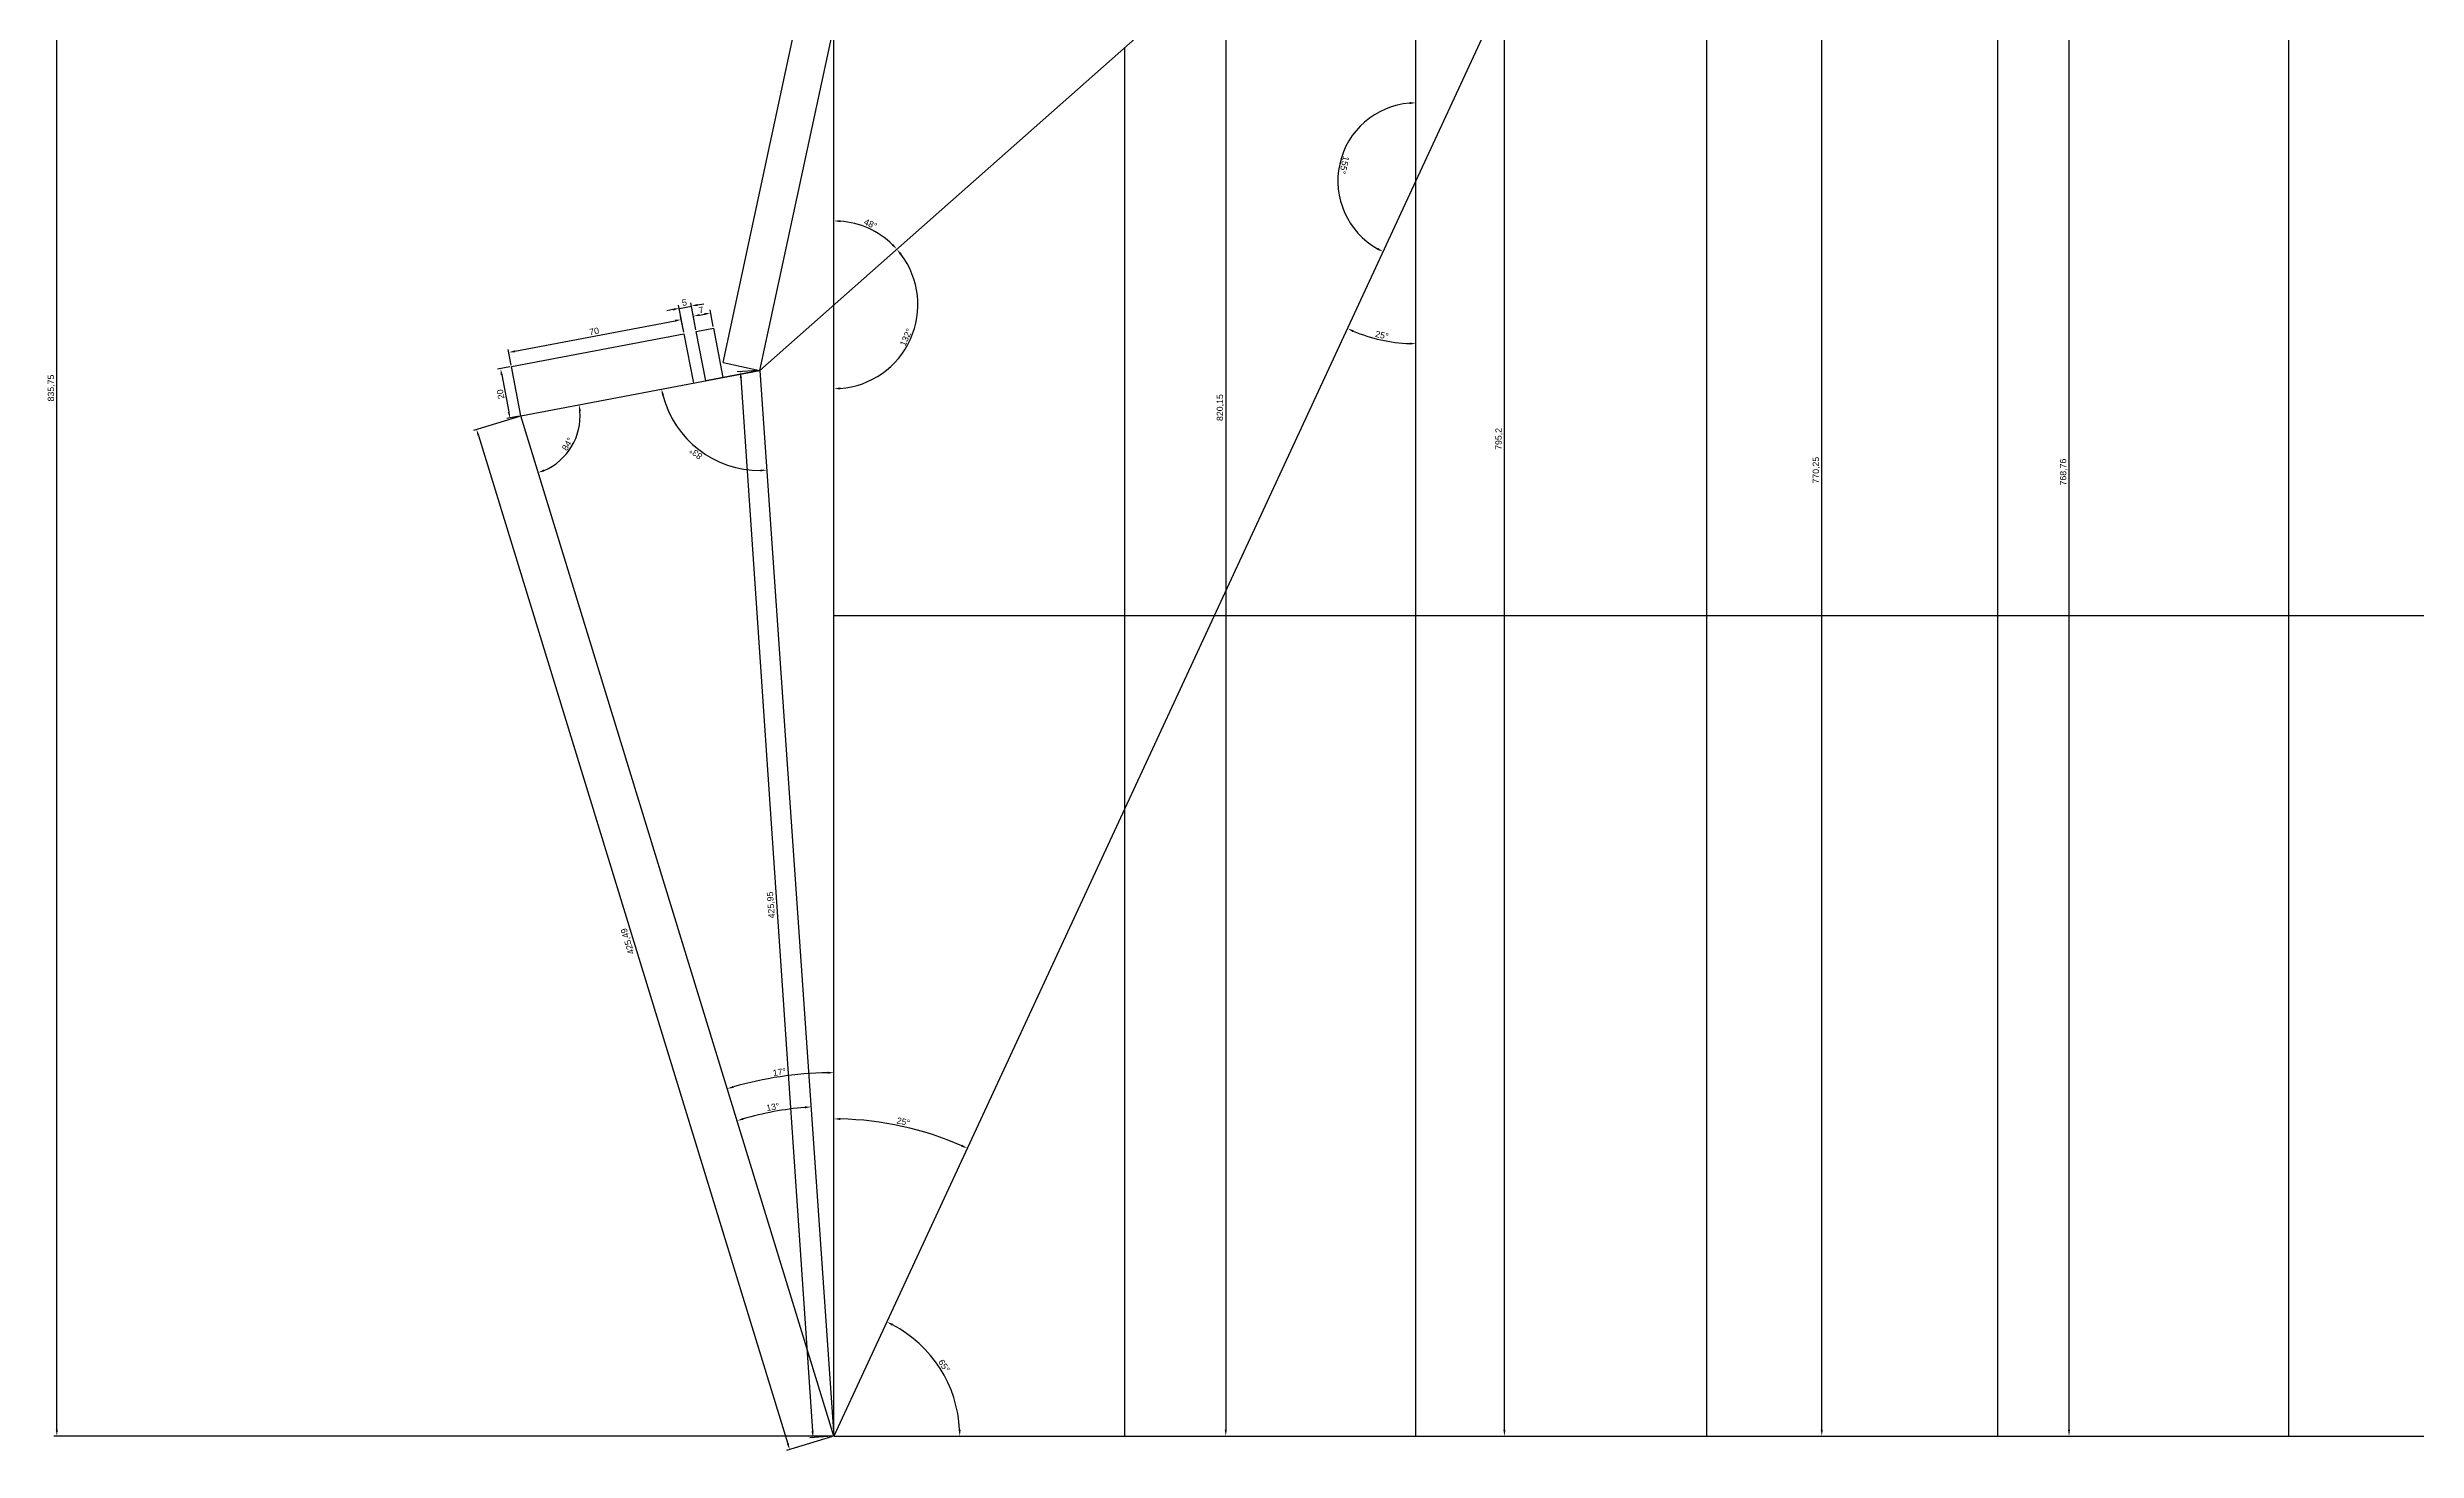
# Model space of a CAD drawing. Header units: millimetres. Extents: x -379 to 1641, y -1207 to 1543.
# Drawn here: x -314 to 631, y 294 to 854 of the extents above; entities that cross this region are included whole.
import ezdxf

# ---------------------------------------------------------------- set-up
doc = ezdxf.new("R2010")
doc.units = ezdxf.units.MM
for name, color, linetype in [('bryła5', 122, 'Continuous'), ('kalenica główna', 70, 'Continuous'), ('kalenice2', 130, 'Continuous')]:
    doc.layers.add(name, color=color, linetype=linetype)
for name, color, linetype, transparency in [('szwy5.n', 170, 'Continuous', 0.6), ('szwy5.n-wymiary', 140, 'Continuous', 0.6), ('szwy5.n-wymiary trojkatow', 130, 'Continuous', 0.6)]:
    doc.layers.add(name, color=color, linetype=linetype, transparency=transparency)
doc.styles.get("Standard").update_dxf_attribs({"font": 'arial.ttf'})
doc.dimstyles.new('ISO-25', dxfattribs={"dimtxt": 2.5, "dimasz": 2.5, "dimexe": 1.25, "dimexo": 0.625, "dimtad": 1, "dimtxsty": 'Standard', "dimcen": 2.5, "dimadec": 0, "dimazin": 0, "dimtfac": 1, "dimtmove": 0, "dimatfit": 3, "dimfxl": 1, "dimarcsym": 0})

# ---------------------------------------------------------------- blocks, each defined once
blk = doc.blocks.new('*D115')
at = {"layer": 'szwy5.n', "color": 0, "lineweight": -2, "transparency": 16777216}
blk.add_arc((232, 800.49), 64.91, 247.33701, 267.79323, dxfattribs=at)
at = {"layer": 'szwy5.n', "color": 0, "transparency": 16777216}
for points in [[(206.82, 740.21), (207.16, 740.97), (204.7, 741.6)], [(229.51, 736.04), (229.49, 735.21), (232, 735.58)]]:
    blk.add_solid(points, dxfattribs=at)
at = {"layer": 'szwy5.n', "color": 0, "transparency": 16777216, "insert": (218.43, 738.96), "char_height": 2.5, "attachment_point": 5, "rotation": 347.56512}
blk.add_mtext('25°', dxfattribs=at)
blk = doc.blocks.new('*D119')
at = {"layer": 'szwy5.n', "color": 0, "lineweight": -2, "transparency": 16777216}
blk.add_arc((232, 800.49), 31.11, 94.60505, 240.52519, dxfattribs=at)
at = {"layer": 'szwy5.n', "color": 0, "transparency": 16777216}
for points in [[(229.49, 831.92), (229.52, 831.09), (232, 831.61)], [(216.88, 773.78), (216.5, 773.04), (218.92, 772.26)]]:
    blk.add_solid(points, dxfattribs=at)
at = {"layer": 'szwy5.n', "color": 0, "transparency": 16777216, "insert": (203.47, 806.78), "char_height": 2.5, "attachment_point": 5, "rotation": 257.56512}
blk.add_mtext('155°', dxfattribs=at)
blk = doc.blocks.new('*D120')
at = {"layer": 'szwy5.n', "color": 0, "lineweight": -2, "transparency": 16777216}
blk.add_arc((232, 956.36), 29.38, 226.38162, 265.12357, dxfattribs=at)
at = {"layer": 'szwy5.n', "color": 0, "transparency": 16777216}
for points in [[(211.43, 934.8), (212.03, 935.38), (210, 936.89)], [(229.52, 927.5), (229.48, 926.67), (232, 926.98)]]:
    blk.add_solid(points, dxfattribs=at)
at = {"layer": 'szwy5.n', "color": 0, "transparency": 16777216, "insert": (219.15, 927.84), "char_height": 2.5, "attachment_point": 5, "rotation": 155.75259}
blk.add_mtext('48°', dxfattribs=at)
blk = doc.blocks.new('*D125')
at = {"layer": 'szwy5.n-wymiary', "color": 0, "lineweight": -2, "transparency": 16777216}
blk.add_arc((232, 956.36), 14.04, 100.21809, 211.28709, dxfattribs=at)
at = {"layer": 'szwy5.n-wymiary', "color": 0, "transparency": 16777216}
for points in [[(229.47, 970.59), (229.55, 969.76), (232, 970.4)], [(220.34, 949.32), (219.67, 948.83), (221.49, 947.06)]]:
    blk.add_solid(points, dxfattribs=at)
at = {"layer": 'szwy5.n-wymiary', "color": 0, "transparency": 16777216, "insert": (220.94, 961.35), "char_height": 2.5, "attachment_point": 5, "rotation": 245.75259}
blk.add_mtext('132°', dxfattribs=at)
blk = doc.blocks.new('*D137')
at = {"layer": 'szwy5.n-wymiary', "color": 0, "lineweight": -2, "transparency": 16777216}
for p, q in [((464.62, 1068.76), (493.63, 1068.76)), ((492.38, 302.5), (492.38, 1066.26)), ((464.62, 300), (493.63, 300))]:
    blk.add_line(p, q, dxfattribs=at)
at = {"layer": 'szwy5.n-wymiary', "color": 0, "transparency": 16777216}
for points in [[(491.96, 1066.26), (492.79, 1066.26), (492.38, 1068.76)], [(491.96, 302.5), (492.79, 302.5), (492.38, 300)]]:
    blk.add_solid(points, dxfattribs=at)
at = {"layer": 'szwy5.n-wymiary', "color": 0, "transparency": 16777216, "insert": (490.25, 684.38), "char_height": 2.5, "attachment_point": 5, "rotation": 90}
blk.add_mtext('768,76', dxfattribs=at)
blk = doc.blocks.new('*D138')
at = {"layer": 'szwy5.n-wymiary', "color": 0, "lineweight": -2, "transparency": 16777216}
for p, q in [((348.62, 1070.25), (395.06, 1070.25)), ((393.81, 302.5), (393.81, 1067.75)), ((348.62, 300), (395.06, 300))]:
    blk.add_line(p, q, dxfattribs=at)
at = {"layer": 'szwy5.n-wymiary', "color": 0, "transparency": 16777216}
for points in [[(393.4, 1067.75), (394.23, 1067.75), (393.81, 1070.25)], [(393.4, 302.5), (394.23, 302.5), (393.81, 300)]]:
    blk.add_solid(points, dxfattribs=at)
at = {"layer": 'szwy5.n-wymiary', "color": 0, "transparency": 16777216, "insert": (391.68, 685.13), "char_height": 2.5, "attachment_point": 5, "rotation": 90}
blk.add_mtext('770,25', dxfattribs=at)
blk = doc.blocks.new('*D139')
at = {"layer": 'szwy5.n-wymiary', "color": 0, "lineweight": -2, "transparency": 16777216}
for p, q in [((232.63, 1095.2), (268.54, 1095.2)), ((267.29, 302.5), (267.29, 1092.7)), ((232.63, 300), (268.54, 300))]:
    blk.add_line(p, q, dxfattribs=at)
at = {"layer": 'szwy5.n-wymiary', "color": 0, "transparency": 16777216}
for points in [[(266.87, 1092.7), (267.71, 1092.7), (267.29, 1095.2)], [(266.87, 302.5), (267.71, 302.5), (267.29, 300)]]:
    blk.add_solid(points, dxfattribs=at)
at = {"layer": 'szwy5.n-wymiary', "color": 0, "transparency": 16777216, "insert": (265.16, 697.6), "char_height": 2.5, "attachment_point": 5, "rotation": 90}
blk.add_mtext('795,2', dxfattribs=at)
blk = doc.blocks.new('*D140')
at = {"layer": 'szwy5.n-wymiary', "color": 0, "lineweight": -2, "transparency": 16777216}
for p, q in [((116.62, 1120.15), (157.44, 1120.15)), ((156.19, 1117.65), (156.19, 302.5)), ((116.62, 300), (157.44, 300))]:
    blk.add_line(p, q, dxfattribs=at)
at = {"layer": 'szwy5.n-wymiary', "color": 0, "transparency": 16777216}
for points in [[(155.78, 1117.65), (156.61, 1117.65), (156.19, 1120.15)], [(155.78, 302.5), (156.61, 302.5), (156.19, 300)]]:
    blk.add_solid(points, dxfattribs=at)
at = {"layer": 'szwy5.n-wymiary', "color": 0, "transparency": 16777216, "insert": (154.07, 710.08), "char_height": 2.5, "attachment_point": 5, "rotation": 90}
blk.add_mtext('820,15', dxfattribs=at)
blk = doc.blocks.new('*D141')
at = {"layer": 'szwy5.n-wymiary', "color": 0, "lineweight": -2, "transparency": 16777216}
for p, q in [((-0.63, 1135.75), (-311.09, 1135.75)), ((-309.84, 302.5), (-309.84, 1133.25)), ((-0.63, 300), (-311.09, 300))]:
    blk.add_line(p, q, dxfattribs=at)
at = {"layer": 'szwy5.n-wymiary', "color": 0, "transparency": 16777216}
for points in [[(-310.26, 1133.25), (-309.42, 1133.25), (-309.84, 1135.75)], [(-310.26, 302.5), (-309.42, 302.5), (-309.84, 300)]]:
    blk.add_solid(points, dxfattribs=at)
at = {"layer": 'szwy5.n-wymiary', "color": 0, "transparency": 16777216, "insert": (-311.97, 717.88), "char_height": 2.5, "attachment_point": 5, "rotation": 90}
blk.add_mtext('835,75', dxfattribs=at)
blk = doc.blocks.new('*D153')
at = {"layer": 'szwy5.n-wymiary', "color": 0, "lineweight": -2, "transparency": 16777216}
blk.add_arc((0, 300), 126.47, 66.26284, 88.8674, dxfattribs=at)
at = {"layer": 'szwy5.n-wymiary', "color": 0, "transparency": 16777216}
for points in [[(2.5, 426.03), (2.5, 426.86), (0, 426.47)], [(51.08, 416.15), (50.74, 415.39), (53.19, 414.74)]]:
    blk.add_solid(points, dxfattribs=at)
at = {"layer": 'szwy5.n-wymiary', "color": 0, "transparency": 16777216, "insert": (27.64, 425.36), "char_height": 2.5, "attachment_point": 5, "rotation": 347.56512}
blk.add_mtext('25°', dxfattribs=at)
blk = doc.blocks.new('*D154')
at = {"layer": 'szwy5.n-wymiary', "color": 0, "lineweight": -2, "transparency": 16777216}
blk.add_arc((0, 300), 50.15, 2.85651, 62.27373, dxfattribs=at)
at = {"layer": 'szwy5.n-wymiary', "color": 0, "transparency": 16777216}
for points in [[(23.15, 344.02), (23.52, 344.77), (21.09, 345.5)], [(50.5, 302.51), (49.67, 302.49), (50.15, 300)]]:
    blk.add_solid(points, dxfattribs=at)
at = {"layer": 'szwy5.n-wymiary', "color": 0, "transparency": 16777216, "insert": (43.87, 328.02), "char_height": 2.5, "attachment_point": 5, "rotation": 302.56512}
blk.add_mtext('65°', dxfattribs=at)
blk = doc.blocks.new('*D155')
at = {"layer": 'szwy5.n-wymiary', "color": 0, "lineweight": -2, "transparency": 16777216}
blk.add_arc((0, 751.07), 33.44, 274.28482, 37.22037, dxfattribs=at)
at = {"layer": 'szwy5.n-wymiary', "color": 0, "transparency": 16777216}
for points in [[(26.3, 771.03), (26.95, 771.56), (25.04, 773.23)], [(2.51, 717.31), (2.48, 718.14), (0, 717.63)]]:
    blk.add_solid(points, dxfattribs=at)
at = {"layer": 'szwy5.n-wymiary', "color": 0, "transparency": 16777216, "insert": (28.75, 738.12), "char_height": 2.5, "attachment_point": 5, "rotation": 65.75259}
blk.add_mtext('132°', dxfattribs=at)
blk = doc.blocks.new('*D156')
at = {"layer": 'szwy5.n-wymiary', "color": 0, "lineweight": -2, "transparency": 16777216}
blk.add_arc((0, 751.07), 33.45, 45.78894, 85.71624, dxfattribs=at)
at = {"layer": 'szwy5.n-wymiary', "color": 0, "transparency": 16777216}
for points in [[(2.48, 784.01), (2.51, 784.84), (0, 784.51)], [(23.62, 775.33), (23.02, 774.75), (25.05, 773.23)]]:
    blk.add_solid(points, dxfattribs=at)
at = {"layer": 'szwy5.n-wymiary', "color": 0, "transparency": 16777216, "insert": (14.52, 783.3), "char_height": 2.5, "attachment_point": 5, "rotation": 335.75259}
blk.add_mtext('48°', dxfattribs=at)
blk = doc.blocks.new('*D157')
at = {"layer": 'szwy5.n-wymiary', "color": 0, "lineweight": -2, "transparency": 16777216}
blk.add_arc((0, 933.63), 82.49, 79.59765, 88.26348, dxfattribs=at)
at = {"layer": 'szwy5.n-wymiary', "color": 0, "transparency": 16777216}
for points in [[(2.49, 1015.67), (2.51, 1016.5), (0, 1016.12)], [(14.98, 1015.18), (14.81, 1014.36), (17.35, 1014.28)]]:
    blk.add_solid(points, dxfattribs=at)
at = {"layer": 'szwy5.n-wymiary', "color": 0, "transparency": 16777216, "insert": (8.92, 1017.53), "char_height": 2.5, "attachment_point": 5, "rotation": 353.93057}
blk.add_mtext('12°', dxfattribs=at)
blk = doc.blocks.new('*D158')
at = {"layer": 'szwy5.n-wymiary', "color": 0, "lineweight": -2, "transparency": 16777216}
blk.add_arc((354.5, 1064.76), 37.84, 171.64744, 217.71888, dxfattribs=at)
at = {"layer": 'szwy5.n-wymiary', "color": 0, "transparency": 16777216}
for points in [[(316.65, 1070.33), (317.47, 1070.18), (317.51, 1072.72)], [(324.89, 1041.88), (324.25, 1041.35), (326.16, 1039.69)]]:
    blk.add_solid(points, dxfattribs=at)
at = {"layer": 'szwy5.n-wymiary', "color": 0, "transparency": 16777216, "insert": (319.73, 1055.65), "char_height": 2.5, "attachment_point": 5, "rotation": 284.68316}
blk.add_mtext('54°', dxfattribs=at)
blk = doc.blocks.new('*D159')
at = {"layer": 'szwy5.n-wymiary', "color": 0, "lineweight": -2, "transparency": 16777216}
blk.add_arc((354.5, 1064.76), 40.57, 225.03666, 241.59876, dxfattribs=at)
at = {"layer": 'szwy5.n-wymiary', "color": 0, "transparency": 16777216}
for points in [[(325.53, 1035.77), (326.14, 1036.34), (324.12, 1037.88)], [(335.39, 1029.45), (335.02, 1028.7), (337.44, 1027.96)]]:
    blk.add_solid(points, dxfattribs=at)
at = {"layer": 'szwy5.n-wymiary', "color": 0, "transparency": 16777216, "insert": (331.39, 1033.74), "char_height": 2.5, "attachment_point": 5, "rotation": 323.31771}
blk.add_mtext('24°', dxfattribs=at)
blk = doc.blocks.new('*D160')
at = {"layer": 'szwy5.n-wymiary', "color": 0, "lineweight": -2, "transparency": 16777216}
blk.add_arc((354.5, 1064.76), 33.55, 249.40077, 355.72947, dxfattribs=at)
at = {"layer": 'szwy5.n-wymiary', "color": 0, "transparency": 16777216}
for points in [[(387.54, 1062.28), (388.37, 1062.25), (388.05, 1064.76)], [(342.54, 1032.97), (342.86, 1033.74), (340.39, 1034.32)]]:
    blk.add_solid(points, dxfattribs=at)
at = {"layer": 'szwy5.n-wymiary', "color": 0, "transparency": 16777216, "insert": (371.53, 1038.09), "char_height": 2.5, "attachment_point": 5, "rotation": 32.56512}
blk.add_mtext('115°', dxfattribs=at)
blk = doc.blocks.new('*D161')
at = {"layer": 'szwy5.n-wymiary', "color": 0, "lineweight": -2, "transparency": 16777216}
blk.add_arc((348, 1050.74), 47.67, 248.13522, 266.99502, dxfattribs=at)
at = {"layer": 'szwy5.n-wymiary', "color": 0, "transparency": 16777216}
for points in [[(330.08, 1006.11), (330.41, 1006.88), (327.95, 1007.49)], [(345.51, 1003.55), (345.49, 1002.72), (348, 1003.07)]]:
    blk.add_solid(points, dxfattribs=at)
at = {"layer": 'szwy5.n-wymiary', "color": 0, "transparency": 16777216, "insert": (338.14, 1006.04), "char_height": 2.5, "attachment_point": 5, "rotation": 347.56512}
blk.add_mtext('25°', dxfattribs=at)
blk = doc.blocks.new('*D162')
at = {"layer": 'szwy5.n-wymiary', "color": 0, "lineweight": -2, "transparency": 16777216}
blk.add_arc((861.5, 1064.76), 28.28, 185.06718, 289.80258, dxfattribs=at)
at = {"layer": 'szwy5.n-wymiary', "color": 0, "transparency": 16777216}
for points in [[(832.92, 1062.25), (833.75, 1062.28), (833.22, 1064.76)], [(870.92, 1038.54), (871.24, 1037.77), (873.39, 1039.11)]]:
    blk.add_solid(points, dxfattribs=at)
at = {"layer": 'szwy5.n-wymiary', "color": 0, "transparency": 16777216, "insert": (847.3, 1042.53), "char_height": 2.5, "attachment_point": 5, "rotation": 327.43488}
blk.add_mtext('115°', dxfattribs=at)
blk = doc.blocks.new('*D167')
at = {"layer": 'szwy5.n-wymiary', "color": 0, "lineweight": -2, "transparency": 16777216}
blk.add_arc((1216, 300), 30.68, 119.54005, 175.3297, dxfattribs=at)
at = {"layer": 'szwy5.n-wymiary', "color": 0, "transparency": 16777216}
for points in [[(1200.68, 327.06), (1201.06, 326.32), (1203.1, 327.83)], [(1185.84, 302.48), (1185.01, 302.51), (1185.32, 300)]]:
    blk.add_solid(points, dxfattribs=at)
at = {"layer": 'szwy5.n-wymiary', "color": 0, "transparency": 16777216, "insert": (1188.54, 317.54), "char_height": 2.5, "attachment_point": 5, "rotation": 57.43488}
blk.add_mtext('65°', dxfattribs=at)
blk = doc.blocks.new('*D175')
at = {"layer": 'szwy5.n-wymiary trojkatow', "color": 0, "lineweight": -2, "transparency": 16777216}
blk.add_arc((0, 300), 131.57, 95.06664, 105.97236, dxfattribs=at)
at = {"layer": 'szwy5.n-wymiary trojkatow', "color": 0, "transparency": 16777216}
for points in [[(-36.09, 426.1), (-36.32, 426.89), (-38.6, 425.78)], [(-11.65, 431.48), (-11.59, 430.64), (-9.13, 431.26)]]:
    blk.add_solid(points, dxfattribs=at)
at = {"layer": 'szwy5.n-wymiary trojkatow', "color": 0, "transparency": 16777216, "insert": (-24.37, 431.23), "char_height": 2.5, "attachment_point": 5, "rotation": 10.5195}
blk.add_mtext('13°', dxfattribs=at)
blk = doc.blocks.new('*D176')
at = {"layer": 'szwy5.n-wymiary trojkatow', "color": 0, "lineweight": -2, "transparency": 16777216}
blk.add_arc((0, 300), 144.9, 90.98859, 106.07245, dxfattribs=at)
at = {"layer": 'szwy5.n-wymiary trojkatow', "color": 0, "transparency": 16777216}
for points in [[(-2.5, 445.29), (-2.5, 444.46), (0, 444.9)], [(-40, 438.83), (-40.23, 439.63), (-42.51, 438.52)]]:
    blk.add_solid(points, dxfattribs=at)
at = {"layer": 'szwy5.n-wymiary trojkatow', "color": 0, "transparency": 16777216, "insert": (-21.77, 445.15), "char_height": 2.5, "attachment_point": 5, "rotation": 8.53052}
blk.add_mtext('17°', dxfattribs=at)
blk = doc.blocks.new('*D177')
at = {"layer": 'szwy5.n-wymiary trojkatow', "color": 0, "lineweight": -2, "transparency": 16777216}
blk.add_arc((-124.84, 706.77), 23.63, 293.12525, 4.7227, dxfattribs=at)
at = {"layer": 'szwy5.n-wymiary trojkatow', "color": 0, "transparency": 16777216}
for points in [[(-101.7, 708.66), (-100.87, 708.77), (-101.62, 711.19)], [(-115.41, 684.64), (-115.7, 685.43), (-117.9, 684.18)]]:
    blk.add_solid(points, dxfattribs=at)
at = {"layer": 'szwy5.n-wymiary trojkatow', "color": 0, "transparency": 16777216, "insert": (-106.22, 695.55), "char_height": 2.5, "attachment_point": 5, "rotation": 58.92397}
blk.add_mtext('84°', dxfattribs=at)
blk = doc.blocks.new('*D178')
at = {"layer": 'szwy5.n-wymiary trojkatow', "color": 0, "lineweight": -2, "transparency": 16777216}
blk.add_arc((-29.55, 724.92), 39.89, 194.37833, 270.38655, dxfattribs=at)
at = {"layer": 'szwy5.n-wymiary trojkatow', "color": 0, "transparency": 16777216}
for points in [[(-68.6, 714.93), (-67.78, 715.11), (-68.73, 717.46)], [(-29.3, 685.45), (-29.26, 684.62), (-26.78, 685.13)]]:
    blk.add_solid(points, dxfattribs=at)
at = {"layer": 'szwy5.n-wymiary trojkatow', "color": 0, "transparency": 16777216, "insert": (-55.06, 691.82), "char_height": 2.5, "attachment_point": 5, "rotation": 142.38244}
blk.add_mtext('83°', dxfattribs=at)
blk = doc.blocks.new('*D179')
at = {"layer": 'szwy5.n-wymiary trojkatow', "color": 0, "lineweight": -2, "transparency": 16777216}
for p, q in [((-30.17, 724.88), (-38.55, 724.31)), ((-37.14, 721.9), (-8.55, 301.92)), ((-0.62, 299.96), (-9.63, 299.34))]:
    blk.add_line(p, q, dxfattribs=at)
at = {"layer": 'szwy5.n-wymiary trojkatow', "color": 0, "transparency": 16777216}
for points in [[(-37.55, 721.87), (-36.72, 721.93), (-37.31, 724.39)], [(-8.97, 301.9), (-8.13, 301.95), (-8.38, 299.43)]]:
    blk.add_solid(points, dxfattribs=at)
at = {"layer": 'szwy5.n-wymiary trojkatow', "color": 0, "transparency": 16777216, "insert": (-24.97, 511.77), "char_height": 2.5, "attachment_point": 5, "rotation": 93.89409}
blk.add_mtext('425,95', dxfattribs=at)
blk = doc.blocks.new('*D180')
at = {"layer": 'szwy5.n-wymiary trojkatow', "color": 0, "lineweight": -2, "transparency": 16777216}
for p, q in [((-125.43, 706.58), (-143.7, 700.98)), ((-141.78, 698.95), (-18.41, 296.97)), ((-0.6, 299.82), (-18.87, 294.21))]:
    blk.add_line(p, q, dxfattribs=at)
at = {"layer": 'szwy5.n-wymiary trojkatow', "color": 0, "transparency": 16777216}
for points in [[(-142.17, 698.83), (-141.38, 699.08), (-142.51, 701.34)], [(-18.81, 296.84), (-18.01, 297.09), (-17.67, 294.58)]]:
    blk.add_solid(points, dxfattribs=at)
at = {"layer": 'szwy5.n-wymiary trojkatow', "color": 0, "transparency": 16777216, "insert": (-82.13, 497.34), "char_height": 2.5, "attachment_point": 5, "rotation": 107.06103}
blk.add_mtext('425,49', dxfattribs=at)
blk = doc.blocks.new('*D181')
at = {"layer": 'szwy5.n-wymiary trojkatow', "color": 0, "lineweight": -2, "transparency": 16777216}
for p, q in [((-59.93, 740.13), (-61.13, 746.4)), ((-127.2, 732.54), (-63.35, 744.71)), ((-128.7, 727.03), (-129.89, 733.3))]:
    blk.add_line(p, q, dxfattribs=at)
at = {"layer": 'szwy5.n-wymiary trojkatow', "color": 0, "transparency": 16777216}
for points in [[(-63.43, 745.12), (-63.27, 744.3), (-60.89, 745.18)], [(-127.28, 732.95), (-127.12, 732.13), (-129.66, 732.07)]]:
    blk.add_solid(points, dxfattribs=at)
at = {"layer": 'szwy5.n-wymiary trojkatow', "color": 0, "transparency": 16777216, "insert": (-95.63, 740.49), "char_height": 2.5, "attachment_point": 5, "rotation": 10.78692}
blk.add_mtext('70', dxfattribs=at)
blk = doc.blocks.new('*D182')
at = {"layer": 'szwy5.n-wymiary trojkatow', "color": 0, "lineweight": -2, "transparency": 16777216}
for p, q in [((-129.19, 726.3), (-134.18, 725.35)), ((-132.48, 723.13), (-129.67, 708.39)), ((-125.45, 706.65), (-130.43, 705.7))]:
    blk.add_line(p, q, dxfattribs=at)
at = {"layer": 'szwy5.n-wymiary trojkatow', "color": 0, "transparency": 16777216}
for points in [[(-132.89, 723.05), (-132.07, 723.2), (-132.95, 725.58)], [(-130.08, 708.31), (-129.26, 708.47), (-129.2, 705.93)]]:
    blk.add_solid(points, dxfattribs=at)
at = {"layer": 'szwy5.n-wymiary trojkatow', "color": 0, "transparency": 16777216, "insert": (-132.94, 715.4), "char_height": 2.5, "attachment_point": 5, "rotation": 100.78692}
blk.add_mtext('20', dxfattribs=at)
blk = doc.blocks.new('*D183')
at = {"layer": 'szwy5.n-wymiary trojkatow', "color": 0, "lineweight": -2, "transparency": 16777216}
for p, q in [((-55.02, 741.06), (-56.3, 747.76)), ((-53.61, 747), (-51.64, 747.37)), ((-48.14, 742.37), (-49.42, 749.07))]:
    blk.add_line(p, q, dxfattribs=at)
at = {"layer": 'szwy5.n-wymiary trojkatow', "color": 0, "transparency": 16777216}
for points in [[(-53.68, 747.41), (-53.53, 746.59), (-56.06, 746.53)], [(-51.72, 747.78), (-51.56, 746.97), (-49.19, 747.84)]]:
    blk.add_solid(points, dxfattribs=at)
at = {"layer": 'szwy5.n-wymiary trojkatow', "color": 0, "transparency": 16777216, "insert": (-52.98, 749.03), "char_height": 2.5, "attachment_point": 5, "rotation": 10.78692}
blk.add_mtext('7', dxfattribs=at)
blk = doc.blocks.new('*D184')
at = {"layer": 'szwy5.n-wymiary trojkatow', "color": 0, "lineweight": -2, "transparency": 16777216}
for p, q in [((-64.2, 749.18), (-66.66, 748.71)), ((-59.93, 740.13), (-61.98, 750.88)), ((-61.75, 749.65), (-56.83, 750.58)), ((-55.02, 741.06), (-57.07, 751.81)), ((-54.38, 751.05), (-51.92, 751.52))]:
    blk.add_line(p, q, dxfattribs=at)
at = {"layer": 'szwy5.n-wymiary trojkatow', "color": 0, "transparency": 16777216}
for points in [[(-64.28, 749.59), (-64.12, 748.77), (-61.75, 749.65)], [(-54.46, 751.46), (-54.3, 750.64), (-56.83, 750.58)]]:
    blk.add_solid(points, dxfattribs=at)
at = {"layer": 'szwy5.n-wymiary trojkatow', "color": 0, "transparency": 16777216, "insert": (-59.64, 751.98), "char_height": 2.5, "attachment_point": 5, "rotation": 10.78692}
blk.add_mtext('5', dxfattribs=at)

msp = doc.modelspace()

# ---------------------------------------------------------------- linework, layer by layer
at = {"layer": 'bryła5', "transparency": 33554687, "extrusion": (-0.210282, -0.977641, 7.32017e-12)}
msp.add_line((-29.549, 724.922, 0), (57.297, 1128.687, 0), dxfattribs=at)
at = {"layer": 'bryła5', "transparency": 33554687, "extrusion": (-0.453945, -0.70228, 0.548395)}
for p, q in [((354.5, 1064.762, 0), (-29.549, 724.922, 0)), ((-29.549, 724.922, 0), (0, 300))]:
    msp.add_line(p, q, dxfattribs=at)
at = {"layer": 'bryła5', "transparency": 33554687, "extrusion": (4.5024e-12, -0.912703, 0.408624)}
msp.add_line((354.5, 1064.762, 0), (0, 300), dxfattribs=at)
at = {"layer": 'bryła5', "transparency": 33554687, "extrusion": (0.126116, -0.661942, 0.738869)}
for p, q in [((-124.835, 706.767, 0), (-29.549, 724.922, 0)), ((0, 300), (-124.835, 706.767, 0))]:
    msp.add_line(p, q, dxfattribs=at)
at = {"layer": 'bryła5', "transparency": 33554687, "extrusion": (0.187157, -0.98233, 1.02004e-11)}
msp.add_line((-124.835, 706.767, 0), (-29.549, 724.922, 0), dxfattribs=at)
at = {"layer": 'kalenica główna', "transparency": 33554687, "extrusion": (4.5024e-12, -0.912703, 0.408624)}
msp.add_line((0, 300), (1276, 300, 0), dxfattribs=at)
at = {"layer": 'kalenice2', "transparency": 33554687, "extrusion": (3.82804e-12, -1.02382e-11, -1)}
msp.add_line((151.579, 627, 0), (0, 627, 0), dxfattribs=at)
at = {"layer": 'kalenice2', "transparency": 33554687}
msp.add_line((1064.421, 627, 0), (151.579, 627, 0), dxfattribs=at)
at = {"layer": 'szwy5.n', "transparency": 33554687, "extrusion": (-0.210282, -0.977641, 7.32017e-12)}
for p, q in [((-44.214, 728.076, 0), (43.474, 1135.752, 0)), ((0, 751.069, 0), (0, 933.634, 0))]:
    msp.add_line(p, q, dxfattribs=at)
at = {"layer": 'szwy5.n', "transparency": 33554687, "extrusion": (-1.05993e-11, 7.05214e-13, -1)}
for p, q in [((464, 300, 0), (464, 1064.762, 0)), ((580, 300, 0), (580, 1064.762, 0)), ((348, 300, 0), (348, 1050.739, 0)), ((232, 300, 0), (232, 800.493, 0)), ((116, 300), (116, 550.246))]:
    msp.add_line(p, q, dxfattribs=at)
at = {"layer": 'szwy5.n', "transparency": 33554687}
for p, q in [((232, 800.493, 0), (232, 956.363, 0)), ((116, 550.246, 0), (116, 853.716, 0)), ((0, 300), (0, 751.069, 0)), ((-48.027, 741.761, 0), (-44.284, 722.114, 0)), ((-44.214, 728.076, 0), (-29.549, 724.922, 0))]:
    msp.add_line(p, q, dxfattribs=at)
at = {"layer": 'szwy5.n', "transparency": 33554687, "extrusion": (0.187157, -0.98233, 1.02004e-11)}
for p, q in [((-128.578, 726.414, 0), (-59.815, 739.515, 0)), ((-59.815, 739.515, 0), (-56.072, 719.868, 0)), ((-54.904, 740.451, 0), (-48.027, 741.761, 0)), ((-51.16, 720.804, 0), (-54.904, 740.451, 0)), ((-124.835, 706.767, 0), (-128.578, 726.414, 0)), ((-29.549, 724.922, 0), (-51.16, 720.804, 0))]:
    msp.add_line(p, q, dxfattribs=at)
at = {"layer": 'szwy5.n', "transparency": 33554687, "extrusion": (0.126116, -0.661942, 0.738869)}
for p, q in [((-124.835, 706.767, 0), (-29.549, 724.922, 0)), ((0, 300), (-124.835, 706.767, 0))]:
    msp.add_line(p, q, dxfattribs=at)

# ---------------------------------------------------------------- dimensions: what is measured, and where the dimension line sits
at = {"layer": 'szwy5.n', "color": 152, "true_color": 0x2776bb, "transparency": 33554687}
for base, line1, line2, picture, middle in [((207.58, 819.772), ((232, 1300.986, 0), (232, 800.493, 0)), ((354.5, 1064.762, 0), (0, 300)), '*D119', (203.473, 806.783, 0)), ((216.286, 931.535), ((354.5, 1064.762, 0), (-29.549, 724.922, 0)), ((232, 800.493, 0), (232, 956.363, 0)), '*D120', (219.152, 927.839, 0)), ((213.477, 738.279), ((354.5, 1064.762, 0), (0, 300)), ((232, 300, 0), (232, 800.493, 0)), '*D115', (218.432, 738.959))]:
    dim = msp.add_angular_dim_2l(base=base, line1=line1, line2=line2, dimstyle='ISO-25', dxfattribs=at)
    dim.commit()
    dim.dimension.update_dxf_attribs({"geometry": picture, "text_midpoint": middle})
at = {"layer": 'szwy5.n-wymiary', "transparency": 33554687}
for base, p1, p2, picture, middle in [((-309.839, 1135.752), (0, 300), (0, 1135.752, 0), '*D141', (-311.966, 717.876)), ((156.193, 300), (116, 1120.152, 0), (116, 300), '*D140', (154.066, 710.076)), ((267.291, 1095.202), (232, 300, 0), (232, 1095.202, 0), '*D139', (265.164, 697.601)), ((393.812, 1070.251), (348, 300, 0), (348, 1070.251, 0), '*D138', (391.684, 685.126)), ((492.377, 1068.762), (464, 300, 0), (464, 1068.762, 0), '*D137', (490.25, 684.381))]:
    dim = msp.add_linear_dim(base=base, p1=p1, p2=p2, angle=90, dimstyle='ISO-25', dxfattribs=at)
    dim.commit()
    dim.dimension.update_dxf_attribs({"geometry": picture, "text_midpoint": middle})
for base, line1, line2, picture, middle in [((11.612, 1015.303), ((-44.214, 728.076, 0), (43.474, 1135.752, 0)), ((0, 1135.752, 0), (0, 933.634, 0)), '*D157', (8.921, 1017.531)), ((316.852, 1060.976), ((354.5, 1064.762, 0), (-29.549, 724.922, 0)), ((57.297, 1128.687, 0), (354.5, 1064.762, 0)), '*D158', (319.732, 1055.651)), ((222.278, 966.488), ((232, 1095.202, 0), (232, 956.363, 0)), ((354.5, 1064.762, 0), (-29.549, 724.922, 0)), '*D125', (220.936, 961.346, 0)), ((23.158, 726.95), ((354.5, 1064.762, 0), (-29.549, 724.922, 0)), ((0, 300), (0, 751.069, 0)), '*D155', (28.753, 738.119)), ((17.886, 779.33), ((354.5, 1064.762, 0), (-29.549, 724.922, 0)), ((0, 751.069, 0), (0, 933.634, 0)), '*D156', (14.516, 783.298)), ((328.089, 1033.969), ((354.5, 1064.762, 0), (0, 300)), ((354.5, 1064.762, 0), (-29.549, 724.922, 0)), '*D159', (331.389, 1033.736)), ((36.089, 421.213), ((354.5, 1064.762, 0), (0, 300)), ((0, 300), (0, 751.069, 0)), '*D153', (27.643, 425.362)), ((46.593, 318.551), ((0, 300), (1276, 300, 0)), ((354.5, 1064.762, 0), (0, 300)), '*D154', (43.868, 328.017)), ((362.286, 1032.129), ((354.5, 1064.762, 0), (861.5, 1064.762, 0)), ((354.5, 1064.762, 0), (0, 300)), '*D160', (371.535, 1038.09)), ((334.396, 1005.048), ((348, 300, 0), (348, 1050.739, 0)), ((354.5, 1064.762, 0), (0, 300)), '*D161', (338.144, 1006.041)), ((1193.717, 321.087), ((861.5, 1064.762, 0), (1216, 300, 0)), ((0, 300), (1276, 300, 0)), '*D167', (1188.542, 317.537)), ((839.306, 1047.24), ((861.5, 1064.762, 0), (1216, 300, 0)), ((354.5, 1064.762, 0), (861.5, 1064.762, 0)), '*D162', (847.303, 1042.533))]:
    dim = msp.add_angular_dim_2l(base=base, line1=line1, line2=line2, dimstyle='ISO-25', dxfattribs=at)
    dim.commit()
    dim.dimension.update_dxf_attribs({"geometry": picture, "text_midpoint": middle})
at = {"layer": 'szwy5.n-wymiary trojkatow', "transparency": 33554687}
for base, p1, p2, angle, picture, middle in [((-60.894, 745.176, 0), (-128.578, 726.414, 0), (-59.815, 739.515, 0), 10.786918, '*D181', (-95.631, 740.493, 0)), ((-56.834, 750.583, 0), (-59.815, 739.515, 0), (-54.904, 740.451, 0), 10.786918, '*D184', (-59.645, 751.978, 0)), ((-49.186, 747.843, 0), (-54.904, 740.451, 0), (-48.027, 741.761, 0), 10.786918, '*D183', (-52.975, 749.029, 0)), ((-129.205, 705.935, 0), (-128.578, 726.414, 0), (-124.835, 706.767, 0), 100.786918, '*D182', (-132.944, 715.402, 0)), ((-8.38, 299.43), (-29.549, 724.922, 0), (0, 300), 93.894087, '*D179', (-24.966, 511.767, 0)), ((-17.675, 294.576), (-124.835, 706.767, 0), (0, 300), 107.061032, '*D180', (-82.126, 497.335, 0))]:
    dim = msp.add_linear_dim(base=base, p1=p1, p2=p2, angle=angle, dimstyle='ISO-25', dxfattribs=at)
    dim.commit()
    dim.dimension.update_dxf_attribs({"geometry": picture, "text_midpoint": middle})
for base, line1, line2, picture, middle in [((-14.358, 444.182), ((0, 300), (0, 751.069, 0)), ((0, 300), (-124.835, 706.767, 0)), '*D176', (-21.772, 445.151, 0)), ((-19.082, 430.183), ((-29.549, 724.922, 0), (0, 300)), ((0, 300), (-124.835, 706.767, 0)), '*D175', (-24.369, 431.233, 0)), ((-108.134, 690.049), ((0, 300), (-124.835, 706.767, 0)), ((-124.835, 706.767, 0), (-29.549, 724.922, 0)), '*D177', (-106.224, 695.551, 0)), ((-60.76, 700.08), ((-29.549, 724.922, 0), (0, 300)), ((-124.835, 706.767, 0), (-29.549, 724.922, 0)), '*D178', (-55.059, 691.817, 0))]:
    dim = msp.add_angular_dim_2l(base=base, line1=line1, line2=line2, dimstyle='ISO-25', dxfattribs=at)
    dim.commit()
    dim.dimension.update_dxf_attribs({"geometry": picture, "text_midpoint": middle})

doc.saveas('drawing.dxf')
